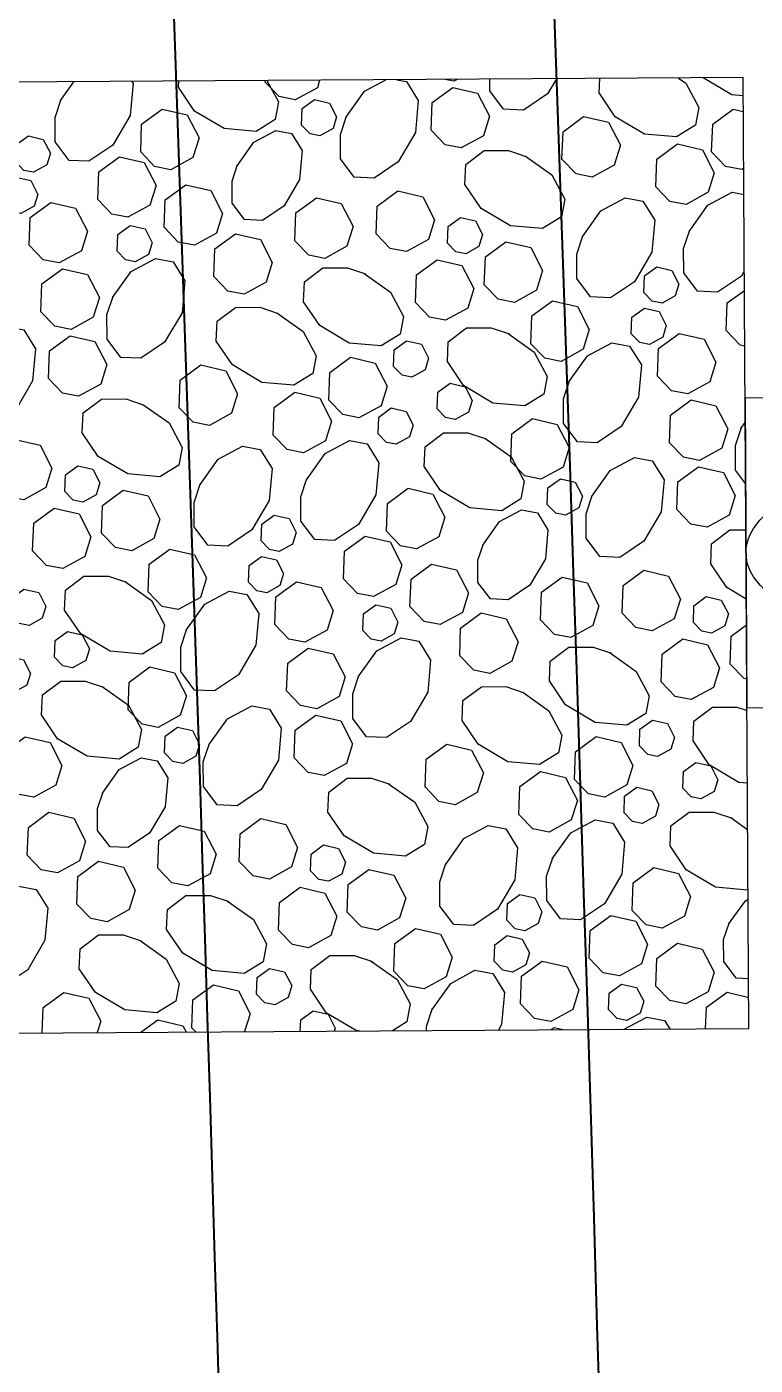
# Model space of a CAD drawing. Header units: feet. Extents: x 10084 to 13321, y 3329 to 8503.
# Drawn here: x 12015.61 to 12023.27, y 5497.25 to 5511.32 of the extents above; entities that cross this region are included whole.
import ezdxf

# ---------------------------------------------------------------- set-up
doc = ezdxf.new("R2010")
doc.units = ezdxf.units.FT
doc.header["$LTSCALE"] = 40
doc.header["$MEASUREMENT"] = 0
for name, color, linetype in [('INLET', 4, 'Continuous'), ('Level 1', 7, 'Continuous'), ('STORM', 2, 'Continuous')]:
    doc.layers.add(name, color=color, linetype=linetype)

msp = doc.modelspace()

# ---------------------------------------------------------------- linework, layer by layer
at = {"layer": 'INLET', "color": 5, "flags": 128}
msp.add_lwpolyline([(12028.506, 5507.452), (12023.167, 5507.419), (12023.187, 5504.161), (12028.526, 5504.194)], close=True, dxfattribs=at)
at = {"layer": 'INLET', "color": 5}
msp.add_ellipse((12025.631, 5505.805), major_axis=(-2.454, -0.015), ratio=0.408128, dxfattribs=at)
at = {"layer": 'Level 1', "color": 5, "linetype": 'Continuous', "lineweight": 40}
for points, knots in [([(12034.13, 5477.758), (12031.849, 5580.888), (12016.825, 5713.771), (12013.005, 5746.267), (12007.836, 5791.705), (12004.859, 5816.173), (12003.654, 5830.138), (12003.242, 5835.303)], [0, 0, 0, 0, 0.215507, 0.431014, 0.646521, 0.862028, 1, 1, 1, 1]), ([(12038.13, 5477.761), (12035.844, 5581.157), (12020.799, 5714.229), (12016.978, 5746.726), (12011.83, 5791.981), (12009.587, 5810.426), (12008.708, 5819.107)], [0, 0, 0, 0, 0.250791, 0.501581, 0.752372, 1, 1, 1, 1]), ([(12026.131, 5477.667), (12023.859, 5580.349), (12008.878, 5712.854), (12005.058, 5745.348), (11999.929, 5790.438), (11997.676, 5808.967), (11996.791, 5817.669)], [0, 0, 0, 0, 0.251379, 0.502758, 0.754137, 1, 1, 1, 1]), ([(12022.13, 5477.751), (12019.864, 5580.079), (12004.904, 5712.396), (12001.084, 5744.888), (11995.953, 5789.998), (11993.691, 5808.602), (11992.804, 5817.335)], [0, 0, 0, 0, 0.251263, 0.502527, 0.75379, 1, 1, 1, 1])]:
    msp.add_open_spline(points, degree=3, knots=knots, dxfattribs=at)
at = {"layer": 'Level 1', "color": 5, "linetype": 'Continuous', "lineweight": 70}
msp.add_open_spline([(12030.13, 5477.756), (12027.854, 5580.618), (12012.852, 5713.312), (12009.031, 5745.807), (12003.901, 5790.905), (12001.652, 5809.41), (12000.771, 5818.074)], degree=3, knots=[0, 0, 0, 0, 0.251379, 0.502758, 0.754137, 1, 1, 1, 1], dxfattribs=at)
at = {"layer": 'Level 1', "color": 5, "linetype": 'Continuous', "lineweight": 40}
msp.add_open_spline([(12018.131, 5477.663), (12016.459, 5553.184), (12011.94, 5608.981), (12007.931, 5648.477)], degree=3, dxfattribs=at)
at = {"layer": 'STORM', "color": 5, "flags": 128}
msp.add_lwpolyline([(12003.146, 5510.664), (12003.209, 5500.664), (12023.208, 5500.79), (12023.146, 5510.79)], close=True, dxfattribs=at)
for points in [[(12016.713, 5510.749), (12016.727, 5510.727), (12016.697, 5510.39), (12016.514, 5510.08), (12016.262, 5509.91), (12016.053, 5509.919), (12015.908, 5510.113), (12015.907, 5510.37), (12015.971, 5510.563)], [(12015.965, 5510.549), (12016.104, 5510.746)], [(12018.136, 5510.758), (12018.256, 5510.533), (12018.221, 5510.347), (12018.022, 5510.223), (12017.685, 5510.253), (12017.375, 5510.436), (12017.205, 5510.687), (12017.208, 5510.753)], [(12018.69, 5510.762), (12018.666, 5510.683), (12018.433, 5510.555), (12018.263, 5510.589), (12018.116, 5510.741)], [(12018.116, 5510.741), (12018.116, 5510.758)], [(12019.501, 5510.767), (12019.604, 5510.748), (12019.728, 5510.549), (12019.698, 5510.212), (12019.516, 5509.902), (12019.264, 5509.732), (12019.054, 5509.741), (12018.909, 5509.935), (12018.908, 5510.192), (12018.972, 5510.384)], [(12018.966, 5510.371), (12019.162, 5510.646), (12019.387, 5510.766)], [(12019.864, 5510.235), (12019.874, 5510.527), (12020.091, 5510.686), (12020.353, 5510.625), (12020.478, 5510.383), (12020.414, 5510.177), (12020.181, 5510.049), (12020.011, 5510.083), (12019.864, 5510.235)], [(12020.136, 5510.771), (12020.102, 5510.752), (12020.012, 5510.77)], [(12021.181, 5510.778), (12021.087, 5510.618), (12020.835, 5510.448), (12020.626, 5510.457), (12020.481, 5510.651), (12020.48, 5510.773)], [(12022.468, 5510.785), (12022.545, 5510.731), (12022.681, 5510.475), (12022.646, 5510.289), (12022.447, 5510.165), (12022.11, 5510.195), (12021.8, 5510.378), (12021.63, 5510.629), (12021.637, 5510.78)], [(12023.147, 5510.599), (12023.029, 5510.609), (12022.727, 5510.787)], [(12018.501, 5510.288), (12018.507, 5510.463), (12018.637, 5510.559), (12018.794, 5510.522), (12018.869, 5510.377), (12018.831, 5510.254), (12018.691, 5510.177), (12018.589, 5510.197), (12018.501, 5510.288)], [(12016.807, 5510.007), (12016.817, 5510.299), (12017.034, 5510.458), (12017.296, 5510.397), (12017.421, 5510.155), (12017.357, 5509.949), (12017.124, 5509.821), (12016.954, 5509.855), (12016.807, 5510.007)], [(12022.815, 5510.008), (12022.826, 5510.3), (12023.042, 5510.459), (12023.148, 5510.434)], [(12021.24, 5509.928), (12021.252, 5510.22), (12021.468, 5510.379), (12021.73, 5510.319), (12021.855, 5510.077), (12021.791, 5509.87), (12021.558, 5509.743), (12021.388, 5509.776), (12021.241, 5509.929)], [(12015.489, 5509.906), (12015.495, 5510.081), (12015.625, 5510.176), (12015.782, 5510.14), (12015.857, 5509.995), (12015.819, 5509.871), (12015.679, 5509.794), (12015.577, 5509.814), (12015.489, 5509.906)], [(12017.821, 5509.862), (12017.998, 5510.11), (12018.228, 5510.233), (12018.395, 5510.202), (12018.507, 5510.023), (12018.48, 5509.719), (12018.316, 5509.44), (12018.089, 5509.287), (12017.901, 5509.296), (12017.77, 5509.47), (12017.769, 5509.701), (12017.827, 5509.874)], [(12020.858, 5509.964), (12021.133, 5509.768), (12021.27, 5509.512), (12021.235, 5509.325), (12021.036, 5509.202), (12020.699, 5509.232), (12020.389, 5509.414), (12020.219, 5509.666), (12020.228, 5509.875), (12020.422, 5510.021), (12020.679, 5510.022), (12020.872, 5509.957)], [(12022.229, 5509.64), (12022.24, 5509.932), (12022.457, 5510.091), (12022.719, 5510.03), (12022.843, 5509.788), (12022.779, 5509.583), (12022.547, 5509.454), (12022.376, 5509.488), (12022.229, 5509.64)], [(12023.152, 5509.833), (12023.132, 5509.822), (12022.962, 5509.856), (12022.815, 5510.008)], [(12016.355, 5509.506), (12016.366, 5509.798), (12016.583, 5509.956), (12016.845, 5509.896), (12016.969, 5509.654), (12016.905, 5509.448), (12016.672, 5509.32), (12016.502, 5509.353), (12016.355, 5509.506)], [(12015.356, 5509.472), (12015.363, 5509.648), (12015.493, 5509.743), (12015.65, 5509.707), (12015.725, 5509.561), (12015.687, 5509.438), (12015.547, 5509.361), (12015.445, 5509.381), (12015.356, 5509.473)], [(12017.055, 5509.212), (12017.066, 5509.504), (12017.283, 5509.663), (12017.545, 5509.602), (12017.669, 5509.36), (12017.606, 5509.154), (12017.373, 5509.026), (12017.203, 5509.059), (12017.056, 5509.212)], [(12019.286, 5509.146), (12019.297, 5509.438), (12019.513, 5509.597), (12019.775, 5509.536), (12019.9, 5509.294), (12019.836, 5509.088), (12019.603, 5508.96), (12019.433, 5508.993), (12019.286, 5509.146)], [(12022.578, 5509.171), (12022.774, 5509.447), (12023.03, 5509.583), (12023.154, 5509.56)], [(12015.633, 5509.026), (12015.644, 5509.318), (12015.861, 5509.477), (12016.122, 5509.416), (12016.247, 5509.173), (12016.183, 5508.968), (12015.95, 5508.84), (12015.78, 5508.873), (12015.633, 5509.026)], [(12018.428, 5509.074), (12018.439, 5509.366), (12018.656, 5509.525), (12018.917, 5509.464), (12019.042, 5509.222), (12018.978, 5509.016), (12018.746, 5508.888), (12018.575, 5508.922), (12018.428, 5509.074)], [(12021.454, 5509.112), (12021.65, 5509.388), (12021.906, 5509.524), (12022.092, 5509.489), (12022.216, 5509.29), (12022.186, 5508.953), (12022.004, 5508.643), (12021.752, 5508.473), (12021.542, 5508.482), (12021.397, 5508.676), (12021.396, 5508.933), (12021.46, 5509.126)], [(12020.037, 5509.049), (12020.043, 5509.224), (12020.173, 5509.319), (12020.33, 5509.283), (12020.405, 5509.138), (12020.367, 5509.014), (12020.227, 5508.937), (12020.125, 5508.957), (12020.037, 5509.049)], [(12016.559, 5508.964), (12016.566, 5509.139), (12016.696, 5509.235), (12016.853, 5509.198), (12016.928, 5509.053), (12016.89, 5508.93), (12016.75, 5508.852), (12016.648, 5508.873), (12016.56, 5508.964)], [(12017.577, 5508.697), (12017.588, 5508.989), (12017.805, 5509.148), (12018.067, 5509.087), (12018.192, 5508.845), (12018.128, 5508.639), (12017.895, 5508.511), (12017.725, 5508.545), (12017.577, 5508.697)], [(12023.159, 5508.755), (12023.128, 5508.702), (12022.876, 5508.533), (12022.667, 5508.542), (12022.522, 5508.736), (12022.52, 5508.992), (12022.585, 5509.185)], [(12020.423, 5508.611), (12020.434, 5508.903), (12020.65, 5509.061), (12020.912, 5509.001), (12021.037, 5508.759), (12020.973, 5508.553), (12020.74, 5508.425), (12020.57, 5508.458), (12020.423, 5508.611)], [(12016.51, 5508.475), (12016.706, 5508.751), (12016.962, 5508.887), (12017.148, 5508.852), (12017.272, 5508.653), (12017.242, 5508.317), (12017.059, 5508.006), (12016.808, 5507.837), (12016.598, 5507.846), (12016.453, 5508.04), (12016.452, 5508.297), (12016.516, 5508.489)], [(12019.698, 5508.423), (12019.709, 5508.715), (12019.926, 5508.874), (12020.187, 5508.814), (12020.312, 5508.571), (12020.248, 5508.365), (12020.015, 5508.238), (12019.845, 5508.271), (12019.698, 5508.424)], [(12015.757, 5508.327), (12015.768, 5508.619), (12015.985, 5508.778), (12016.247, 5508.717), (12016.372, 5508.475), (12016.308, 5508.269), (12016.075, 5508.141), (12015.904, 5508.175), (12015.757, 5508.327)], [(12019.16, 5508.73), (12019.436, 5508.534), (12019.572, 5508.278), (12019.538, 5508.092), (12019.338, 5507.968), (12019.002, 5507.998), (12018.691, 5508.181), (12018.522, 5508.432), (12018.531, 5508.642), (12018.725, 5508.787), (12018.982, 5508.788), (12019.174, 5508.724)], [(12022.102, 5508.528), (12022.109, 5508.704), (12022.239, 5508.799), (12022.396, 5508.762), (12022.471, 5508.617), (12022.433, 5508.494), (12022.293, 5508.417), (12022.191, 5508.437), (12022.102, 5508.529)], [(12020.913, 5507.991), (12020.924, 5508.283), (12021.141, 5508.442), (12021.403, 5508.381), (12021.528, 5508.139), (12021.464, 5507.934), (12021.231, 5507.805), (12021.06, 5507.839), (12020.914, 5507.991)], [(12022.969, 5508.128), (12022.98, 5508.42), (12023.16, 5508.552)], [(12018.241, 5508.316), (12018.517, 5508.12), (12018.653, 5507.864), (12018.618, 5507.678), (12018.419, 5507.554), (12018.083, 5507.584), (12017.772, 5507.767), (12017.603, 5508.018), (12017.612, 5508.228), (12017.806, 5508.373), (12018.062, 5508.374), (12018.255, 5508.31)], [(12021.97, 5508.095), (12021.977, 5508.27), (12022.107, 5508.366), (12022.264, 5508.329), (12022.338, 5508.184), (12022.3, 5508.06), (12022.16, 5507.983), (12022.058, 5508.004), (12021.97, 5508.095)], [(12014.938, 5507.76), (12015.134, 5508.035), (12015.39, 5508.171), (12015.576, 5508.137), (12015.7, 5507.937), (12015.67, 5507.6), (12015.488, 5507.29), (12015.236, 5507.121), (12015.027, 5507.13), (12014.882, 5507.324), (12014.88, 5507.581), (12014.945, 5507.773)], [(12020.673, 5508.099), (12020.949, 5507.903), (12021.085, 5507.647), (12021.05, 5507.461), (12020.851, 5507.337), (12020.514, 5507.367), (12020.204, 5507.55), (12020.034, 5507.802), (12020.044, 5508.011), (12020.237, 5508.156), (12020.494, 5508.157), (12020.687, 5508.093)], [(12015.836, 5507.624), (12015.847, 5507.916), (12016.064, 5508.075), (12016.326, 5508.014), (12016.45, 5507.772), (12016.386, 5507.566), (12016.154, 5507.438), (12015.983, 5507.472), (12015.836, 5507.624)], [(12019.469, 5507.751), (12019.475, 5507.926), (12019.605, 5508.021), (12019.763, 5507.985), (12019.837, 5507.84), (12019.799, 5507.716), (12019.659, 5507.639), (12019.557, 5507.659), (12019.469, 5507.751)], [(12021.314, 5507.589), (12021.51, 5507.864), (12021.766, 5508.001), (12021.952, 5507.966), (12022.076, 5507.767), (12022.047, 5507.43), (12021.864, 5507.12), (12021.612, 5506.95), (12021.403, 5506.959), (12021.258, 5507.153), (12021.256, 5507.41), (12021.321, 5507.602)], [(12022.246, 5507.648), (12022.257, 5507.94), (12022.474, 5508.099), (12022.736, 5508.038), (12022.861, 5507.796), (12022.797, 5507.59), (12022.564, 5507.462), (12022.394, 5507.496), (12022.247, 5507.648)], [(12023.163, 5507.966), (12023.116, 5507.976), (12022.969, 5508.128)], [(12017.213, 5507.317), (12017.224, 5507.609), (12017.441, 5507.768), (12017.702, 5507.707), (12017.827, 5507.465), (12017.763, 5507.259), (12017.53, 5507.131), (12017.36, 5507.165), (12017.213, 5507.317)], [(12018.787, 5507.397), (12018.798, 5507.689), (12019.015, 5507.848), (12019.276, 5507.787), (12019.401, 5507.545), (12019.337, 5507.339), (12019.104, 5507.211), (12018.934, 5507.245), (12018.787, 5507.397)], [(12019.926, 5507.306), (12019.933, 5507.481), (12020.063, 5507.576), (12020.22, 5507.539), (12020.295, 5507.394), (12020.257, 5507.271), (12020.117, 5507.194), (12020.015, 5507.214), (12019.927, 5507.305)], [(12018.201, 5507.029), (12018.212, 5507.321), (12018.429, 5507.48), (12018.691, 5507.419), (12018.816, 5507.177), (12018.752, 5506.971), (12018.519, 5506.843), (12018.348, 5506.877), (12018.202, 5507.029)], [(12016.83, 5507.352), (12017.106, 5507.157), (12017.242, 5506.901), (12017.207, 5506.714), (12017.008, 5506.591), (12016.671, 5506.621), (12016.361, 5506.803), (12016.192, 5507.055), (12016.201, 5507.264), (12016.395, 5507.409), (12016.651, 5507.411), (12016.844, 5507.346)], [(12019.307, 5507.044), (12019.313, 5507.22), (12019.443, 5507.315), (12019.6, 5507.279), (12019.675, 5507.133), (12019.637, 5507.01), (12019.497, 5506.933), (12019.395, 5506.953), (12019.307, 5507.044)], [(12022.371, 5506.949), (12022.382, 5507.241), (12022.599, 5507.4), (12022.861, 5507.339), (12022.985, 5507.097), (12022.921, 5506.891), (12022.688, 5506.763), (12022.518, 5506.797), (12022.371, 5506.949)], [(12020.702, 5506.752), (12020.713, 5507.044), (12020.93, 5507.203), (12021.191, 5507.142), (12021.316, 5506.9), (12021.252, 5506.694), (12021.019, 5506.566), (12020.849, 5506.6), (12020.702, 5506.752)], [(12023.124, 5507.098), (12023.168, 5507.161)], [(12020.43, 5506.996), (12020.705, 5506.8), (12020.842, 5506.544), (12020.807, 5506.358), (12020.608, 5506.234), (12020.271, 5506.264), (12019.961, 5506.447), (12019.791, 5506.699), (12019.8, 5506.908), (12019.994, 5507.053), (12020.251, 5507.054), (12020.443, 5506.99)], [(12023.173, 5506.521), (12023.067, 5506.662), (12023.066, 5506.919), (12023.13, 5507.111)], [(12015.258, 5506.534), (12015.269, 5506.827), (12015.486, 5506.985), (12015.748, 5506.925), (12015.872, 5506.682), (12015.808, 5506.477), (12015.576, 5506.348), (12015.405, 5506.382), (12015.258, 5506.535)], [(12017.427, 5506.501), (12017.623, 5506.776), (12017.879, 5506.913), (12018.065, 5506.878), (12018.189, 5506.679), (12018.159, 5506.342), (12017.976, 5506.032), (12017.724, 5505.862), (12017.515, 5505.871), (12017.37, 5506.065), (12017.369, 5506.322), (12017.433, 5506.515)], [(12018.551, 5506.56), (12018.747, 5506.836), (12019.003, 5506.972), (12019.189, 5506.937), (12019.313, 5506.738), (12019.283, 5506.401), (12019.1, 5506.091), (12018.848, 5505.922), (12018.639, 5505.931), (12018.494, 5506.125), (12018.493, 5506.381), (12018.557, 5506.574)], [(12021.552, 5506.382), (12021.748, 5506.657), (12022.004, 5506.794), (12022.19, 5506.759), (12022.314, 5506.56), (12022.284, 5506.223), (12022.102, 5505.913), (12021.85, 5505.743), (12021.64, 5505.752), (12021.495, 5505.946), (12021.494, 5506.203), (12021.558, 5506.396)], [(12016.009, 5506.438), (12016.016, 5506.613), (12016.146, 5506.708), (12016.303, 5506.672), (12016.378, 5506.526), (12016.339, 5506.403), (12016.2, 5506.326), (12016.097, 5506.346), (12016.009, 5506.438)], [(12022.45, 5506.247), (12022.461, 5506.539), (12022.677, 5506.697), (12022.939, 5506.637), (12023.064, 5506.395), (12023, 5506.189), (12022.767, 5506.061), (12022.597, 5506.094), (12022.45, 5506.247)], [(12016.395, 5505.999), (12016.406, 5506.291), (12016.623, 5506.45), (12016.885, 5506.39), (12017.01, 5506.147), (12016.946, 5505.941), (12016.713, 5505.814), (12016.542, 5505.847), (12016.395, 5505.999)], [(12019.393, 5506.018), (12019.404, 5506.311), (12019.62, 5506.47), (12019.882, 5506.408), (12020.007, 5506.167), (12019.943, 5505.961), (12019.71, 5505.833), (12019.54, 5505.866), (12019.393, 5506.019)], [(12021.086, 5506.3), (12021.093, 5506.475), (12021.223, 5506.57), (12021.38, 5506.533), (12021.455, 5506.388), (12021.417, 5506.265), (12021.277, 5506.188), (12021.175, 5506.208), (12021.086, 5506.3)], [(12015.67, 5505.812), (12015.681, 5506.104), (12015.898, 5506.263), (12016.16, 5506.202), (12016.284, 5505.96), (12016.22, 5505.754), (12015.988, 5505.626), (12015.817, 5505.66), (12015.67, 5505.812)], [(12018.075, 5505.917), (12018.081, 5506.092), (12018.211, 5506.188), (12018.368, 5506.151), (12018.443, 5506.006), (12018.405, 5505.882), (12018.265, 5505.806), (12018.163, 5505.826), (12018.075, 5505.917)], [(12020.407, 5505.873), (12020.584, 5506.122), (12020.814, 5506.244), (12020.981, 5506.213), (12021.093, 5506.034), (12021.066, 5505.73), (12020.902, 5505.451), (12020.675, 5505.299), (12020.487, 5505.307), (12020.356, 5505.481), (12020.355, 5505.713), (12020.413, 5505.886)], [(12023.18, 5505.305), (12022.975, 5505.426), (12022.805, 5505.677), (12022.814, 5505.887), (12023.008, 5506.032), (12023.176, 5506.033)], [(12018.941, 5505.517), (12018.952, 5505.809), (12019.169, 5505.968), (12019.431, 5505.907), (12019.556, 5505.665), (12019.491, 5505.459), (12019.258, 5505.331), (12019.088, 5505.365), (12018.941, 5505.517)], [(12016.886, 5505.38), (12016.897, 5505.672), (12017.114, 5505.831), (12017.375, 5505.77), (12017.5, 5505.528), (12017.436, 5505.322), (12017.203, 5505.194), (12017.033, 5505.228), (12016.886, 5505.38)], [(12017.942, 5505.484), (12017.949, 5505.659), (12018.079, 5505.754), (12018.236, 5505.718), (12018.311, 5505.573), (12018.272, 5505.449), (12018.133, 5505.372), (12018.031, 5505.392), (12017.942, 5505.484)], [(12019.641, 5505.223), (12019.652, 5505.515), (12019.869, 5505.674), (12020.131, 5505.613), (12020.256, 5505.371), (12020.192, 5505.165), (12019.959, 5505.037), (12019.789, 5505.071), (12019.642, 5505.223)], [(12021.872, 5505.157), (12021.883, 5505.449), (12022.1, 5505.608), (12022.361, 5505.547), (12022.486, 5505.305), (12022.422, 5505.099), (12022.189, 5504.971), (12022.019, 5505.005), (12021.872, 5505.157)], [(12016.646, 5505.488), (12016.921, 5505.292), (12017.058, 5505.036), (12017.023, 5504.85), (12016.824, 5504.726), (12016.487, 5504.756), (12016.177, 5504.939), (12016.007, 5505.19), (12016.016, 5505.4), (12016.21, 5505.545), (12016.467, 5505.546), (12016.659, 5505.482)], [(12018.219, 5505.037), (12018.23, 5505.329), (12018.447, 5505.488), (12018.708, 5505.427), (12018.833, 5505.185), (12018.769, 5504.979), (12018.536, 5504.851), (12018.366, 5504.884), (12018.219, 5505.037)], [(12021.014, 5505.085), (12021.025, 5505.377), (12021.242, 5505.536), (12021.504, 5505.475), (12021.628, 5505.233), (12021.564, 5505.027), (12021.332, 5504.9), (12021.161, 5504.933), (12021.014, 5505.086)], [(12015.441, 5505.14), (12015.448, 5505.315), (12015.578, 5505.41), (12015.735, 5505.374), (12015.81, 5505.228), (12015.772, 5505.105), (12015.632, 5505.028), (12015.529, 5505.048), (12015.441, 5505.14)], [(12017.287, 5504.978), (12017.483, 5505.253), (12017.739, 5505.389), (12017.925, 5505.355), (12018.049, 5505.155), (12018.019, 5504.819), (12017.836, 5504.508), (12017.585, 5504.339), (12017.375, 5504.348), (12017.23, 5504.542), (12017.229, 5504.799), (12017.293, 5504.991)], [(12022.623, 5505.06), (12022.629, 5505.235), (12022.759, 5505.331), (12022.916, 5505.294), (12022.991, 5505.149), (12022.953, 5505.025), (12022.813, 5504.948), (12022.711, 5504.969), (12022.623, 5505.06)], [(12019.146, 5504.975), (12019.152, 5505.151), (12019.282, 5505.246), (12019.439, 5505.209), (12019.514, 5505.064), (12019.476, 5504.941), (12019.336, 5504.864), (12019.234, 5504.884), (12019.146, 5504.975)], [(12020.164, 5504.708), (12020.174, 5505.001), (12020.391, 5505.159), (12020.653, 5505.098), (12020.778, 5504.856), (12020.714, 5504.651), (12020.481, 5504.523), (12020.311, 5504.556), (12020.164, 5504.708)], [(12015.899, 5504.694), (12015.906, 5504.87), (12016.036, 5504.965), (12016.193, 5504.928), (12016.267, 5504.783), (12016.229, 5504.66), (12016.089, 5504.583), (12015.987, 5504.603), (12015.899, 5504.694)], [(12019.096, 5504.487), (12019.292, 5504.762), (12019.548, 5504.899), (12019.734, 5504.864), (12019.858, 5504.664), (12019.828, 5504.328), (12019.645, 5504.018), (12019.394, 5503.848), (12019.184, 5503.857), (12019.039, 5504.051), (12019.038, 5504.308), (12019.102, 5504.5)], [(12023.009, 5504.622), (12023.02, 5504.914), (12023.182, 5505.033)], [(12018.343, 5504.338), (12018.354, 5504.63), (12018.571, 5504.789), (12018.833, 5504.728), (12018.958, 5504.486), (12018.894, 5504.28), (12018.661, 5504.152), (12018.49, 5504.186), (12018.344, 5504.338)], [(12021.746, 5504.741), (12022.022, 5504.545), (12022.158, 5504.289), (12022.123, 5504.103), (12021.924, 5503.98), (12021.588, 5504.009), (12021.277, 5504.192), (12021.108, 5504.444), (12021.117, 5504.653), (12021.311, 5504.798), (12021.568, 5504.799), (12021.76, 5504.735)], [(12022.284, 5504.435), (12022.295, 5504.727), (12022.512, 5504.886), (12022.773, 5504.825), (12022.898, 5504.583), (12022.834, 5504.377), (12022.601, 5504.249), (12022.431, 5504.282), (12022.284, 5504.435)], [(12015.279, 5504.433), (12015.286, 5504.609), (12015.416, 5504.704), (12015.573, 5504.667), (12015.648, 5504.522), (12015.609, 5504.399), (12015.469, 5504.322), (12015.368, 5504.342), (12015.279, 5504.433)], [(12023.185, 5504.464), (12023.156, 5504.47), (12023.009, 5504.622)], [(12016.674, 5504.141), (12016.685, 5504.433), (12016.902, 5504.592), (12017.164, 5504.531), (12017.288, 5504.289), (12017.224, 5504.083), (12016.992, 5503.955), (12016.821, 5503.989), (12016.674, 5504.141)], [(12016.402, 5504.385), (12016.678, 5504.189), (12016.814, 5503.933), (12016.779, 5503.747), (12016.58, 5503.623), (12016.243, 5503.653), (12015.933, 5503.836), (12015.764, 5504.087), (12015.773, 5504.297), (12015.967, 5504.442), (12016.223, 5504.443), (12016.416, 5504.379)], [(12020.827, 5504.327), (12021.103, 5504.131), (12021.239, 5503.875), (12021.204, 5503.689), (12021.005, 5503.565), (12020.669, 5503.595), (12020.358, 5503.778), (12020.189, 5504.03), (12020.198, 5504.239), (12020.392, 5504.384), (12020.648, 5504.385), (12020.841, 5504.321)], [(12017.524, 5503.771), (12017.72, 5504.046), (12017.976, 5504.182), (12018.163, 5504.148), (12018.286, 5503.949), (12018.256, 5503.612), (12018.074, 5503.302), (12017.822, 5503.132), (12017.613, 5503.141), (12017.468, 5503.335), (12017.466, 5503.592), (12017.531, 5503.785)], [(12018.422, 5503.635), (12018.433, 5503.927), (12018.65, 5504.086), (12018.912, 5504.026), (12019.036, 5503.783), (12018.972, 5503.577), (12018.739, 5503.45), (12018.569, 5503.483), (12018.422, 5503.635)], [(12023.192, 5503.37), (12023.1, 5503.378), (12022.79, 5503.561), (12022.621, 5503.813), (12022.629, 5504.022), (12022.824, 5504.167), (12023.08, 5504.168), (12023.188, 5504.133)], [(12017.059, 5503.688), (12017.066, 5503.864), (12017.195, 5503.959), (12017.353, 5503.922), (12017.427, 5503.777), (12017.389, 5503.654), (12017.249, 5503.577), (12017.147, 5503.597), (12017.059, 5503.688)], [(12022.055, 5503.762), (12022.061, 5503.937), (12022.192, 5504.033), (12022.349, 5503.996), (12022.423, 5503.851), (12022.385, 5503.727), (12022.245, 5503.651), (12022.143, 5503.671), (12022.055, 5503.762)], [(12015.365, 5503.407), (12015.376, 5503.699), (12015.593, 5503.858), (12015.855, 5503.797), (12015.979, 5503.555), (12015.915, 5503.349), (12015.682, 5503.221), (12015.512, 5503.255), (12015.365, 5503.407)], [(12019.799, 5503.328), (12019.81, 5503.62), (12020.027, 5503.779), (12020.289, 5503.718), (12020.413, 5503.477), (12020.349, 5503.271), (12020.117, 5503.142), (12019.946, 5503.176), (12019.799, 5503.329)], [(12021.373, 5503.408), (12021.384, 5503.7), (12021.601, 5503.859), (12021.863, 5503.798), (12021.987, 5503.556), (12021.923, 5503.35), (12021.69, 5503.222), (12021.52, 5503.256), (12021.373, 5503.408)], [(12016.405, 5503.265), (12016.582, 5503.513), (12016.812, 5503.636), (12016.979, 5503.605), (12017.091, 5503.425), (12017.064, 5503.122), (12016.899, 5502.843), (12016.673, 5502.691), (12016.485, 5502.699), (12016.354, 5502.873), (12016.353, 5503.104), (12016.411, 5503.278)], [(12020.787, 5503.04), (12020.798, 5503.333), (12021.015, 5503.491), (12021.277, 5503.43), (12021.402, 5503.188), (12021.337, 5502.983), (12021.105, 5502.855), (12020.934, 5502.888), (12020.788, 5503.041)], [(12022.513, 5503.317), (12022.519, 5503.492), (12022.649, 5503.587), (12022.806, 5503.551), (12022.881, 5503.406), (12022.843, 5503.282), (12022.703, 5503.205), (12022.601, 5503.225), (12022.513, 5503.317)], [(12019.416, 5503.364), (12019.692, 5503.168), (12019.828, 5502.912), (12019.793, 5502.725), (12019.594, 5502.602), (12019.257, 5502.632), (12018.947, 5502.814), (12018.778, 5503.066), (12018.787, 5503.275), (12018.981, 5503.421), (12019.237, 5503.422), (12019.43, 5503.358)], [(12021.893, 5503.056), (12021.899, 5503.231), (12022.029, 5503.326), (12022.186, 5503.29), (12022.261, 5503.145), (12022.223, 5503.021), (12022.083, 5502.944), (12021.981, 5502.965), (12021.893, 5503.056)], [(12023.199, 5502.249), (12023.194, 5502.245), (12022.857, 5502.276), (12022.547, 5502.458), (12022.377, 5502.71), (12022.386, 5502.919), (12022.58, 5503.064), (12022.837, 5503.066), (12023.03, 5503.001)], [(12015.614, 5502.612), (12015.625, 5502.904), (12015.842, 5503.063), (12016.103, 5503.002), (12016.228, 5502.76), (12016.164, 5502.554), (12015.931, 5502.426), (12015.761, 5502.459), (12015.614, 5502.612)], [(12016.987, 5502.474), (12016.997, 5502.766), (12017.214, 5502.925), (12017.476, 5502.864), (12017.601, 5502.622), (12017.537, 5502.416), (12017.304, 5502.288), (12017.134, 5502.322), (12016.987, 5502.474)], [(12017.844, 5502.546), (12017.855, 5502.838), (12018.072, 5502.997), (12018.334, 5502.936), (12018.458, 5502.694), (12018.394, 5502.488), (12018.162, 5502.36), (12017.991, 5502.394), (12017.844, 5502.546)], [(12020.013, 5502.512), (12020.209, 5502.788), (12020.465, 5502.924), (12020.651, 5502.889), (12020.774, 5502.69), (12020.745, 5502.353), (12020.562, 5502.043), (12020.31, 5501.874), (12020.101, 5501.882), (12019.956, 5502.076), (12019.955, 5502.333), (12020.019, 5502.526)], [(12021.137, 5502.572), (12021.333, 5502.847), (12021.589, 5502.983), (12021.775, 5502.948), (12021.899, 5502.749), (12021.869, 5502.413), (12021.686, 5502.102), (12021.434, 5501.933), (12021.225, 5501.942), (12021.08, 5502.136), (12021.079, 5502.393), (12021.143, 5502.585)], [(12023.016, 5503.007), (12023.195, 5502.88)], [(12018.595, 5502.449), (12018.602, 5502.624), (12018.732, 5502.72), (12018.889, 5502.683), (12018.964, 5502.538), (12018.925, 5502.414), (12018.785, 5502.337), (12018.683, 5502.357), (12018.595, 5502.449)], [(12016.136, 5502.097), (12016.147, 5502.389), (12016.364, 5502.548), (12016.625, 5502.487), (12016.75, 5502.245), (12016.686, 5502.039), (12016.453, 5501.911), (12016.283, 5501.945), (12016.136, 5502.097)], [(12018.981, 5502.011), (12018.992, 5502.303), (12019.209, 5502.462), (12019.471, 5502.401), (12019.596, 5502.159), (12019.531, 5501.953), (12019.299, 5501.825), (12019.129, 5501.858), (12018.981, 5502.011)], [(12021.979, 5502.03), (12021.99, 5502.322), (12022.206, 5502.481), (12022.468, 5502.42), (12022.593, 5502.178), (12022.529, 5501.972), (12022.296, 5501.844), (12022.126, 5501.878), (12021.979, 5502.03)], [(12015.068, 5501.875), (12015.264, 5502.151), (12015.52, 5502.287), (12015.706, 5502.252), (12015.83, 5502.053), (12015.8, 5501.717), (12015.618, 5501.406), (12015.366, 5501.237), (12015.157, 5501.246), (12015.012, 5501.44), (12015.01, 5501.697), (12015.075, 5501.889)], [(12018.256, 5501.824), (12018.267, 5502.115), (12018.484, 5502.275), (12018.746, 5502.214), (12018.87, 5501.971), (12018.807, 5501.766), (12018.574, 5501.638), (12018.403, 5501.671), (12018.256, 5501.824)], [(12017.719, 5502.13), (12017.994, 5501.934), (12018.131, 5501.678), (12018.096, 5501.492), (12017.897, 5501.368), (12017.56, 5501.398), (12017.25, 5501.581), (12017.08, 5501.832), (12017.089, 5502.042), (12017.283, 5502.187), (12017.54, 5502.188), (12017.733, 5502.124)], [(12020.661, 5501.928), (12020.667, 5502.104), (12020.797, 5502.199), (12020.954, 5502.162), (12021.029, 5502.017), (12020.991, 5501.894), (12020.851, 5501.817), (12020.749, 5501.837), (12020.661, 5501.928)], [(12022.993, 5501.885), (12023.17, 5502.133), (12023.2, 5502.149)], [(12021.527, 5501.528), (12021.538, 5501.82), (12021.755, 5501.979), (12022.017, 5501.918), (12022.141, 5501.676), (12022.077, 5501.47), (12021.844, 5501.342), (12021.674, 5501.376), (12021.527, 5501.528)], [(12019.472, 5501.391), (12019.483, 5501.683), (12019.7, 5501.842), (12019.961, 5501.781), (12020.086, 5501.539), (12020.022, 5501.333), (12019.789, 5501.205), (12019.619, 5501.239), (12019.472, 5501.391)], [(12023.205, 5501.312), (12023.073, 5501.318), (12022.942, 5501.493), (12022.941, 5501.724), (12022.999, 5501.897)], [(12016.8, 5501.716), (12017.076, 5501.52), (12017.212, 5501.264), (12017.177, 5501.078), (12016.978, 5500.954), (12016.641, 5500.984), (12016.331, 5501.167), (12016.161, 5501.418), (12016.17, 5501.628), (12016.364, 5501.773), (12016.621, 5501.774), (12016.813, 5501.71)], [(12020.528, 5501.495), (12020.535, 5501.67), (12020.665, 5501.766), (12020.822, 5501.729), (12020.897, 5501.584), (12020.859, 5501.46), (12020.719, 5501.383), (12020.617, 5501.404), (12020.529, 5501.495)], [(12022.227, 5501.234), (12022.238, 5501.526), (12022.455, 5501.685), (12022.717, 5501.624), (12022.842, 5501.382), (12022.778, 5501.176), (12022.545, 5501.048), (12022.375, 5501.082), (12022.228, 5501.234)], [(12019.107, 5500.764), (12019.073, 5500.767), (12018.763, 5500.95), (12018.593, 5501.202), (12018.602, 5501.411), (12018.796, 5501.556), (12019.053, 5501.557), (12019.245, 5501.493)], [(12018.027, 5501.151), (12018.034, 5501.326), (12018.164, 5501.421), (12018.321, 5501.385), (12018.396, 5501.24), (12018.358, 5501.116), (12018.218, 5501.039), (12018.115, 5501.06), (12018.027, 5501.151)], [(12019.232, 5501.499), (12019.507, 5501.303), (12019.644, 5501.047), (12019.609, 5500.861), (12019.456, 5500.766)], [(12019.873, 5500.989), (12020.069, 5501.264), (12020.325, 5501.401), (12020.511, 5501.366), (12020.635, 5501.167), (12020.605, 5500.83), (12020.572, 5500.773)], [(12020.805, 5501.048), (12020.816, 5501.34), (12021.033, 5501.499), (12021.294, 5501.438), (12021.419, 5501.196), (12021.355, 5500.99), (12021.122, 5500.862), (12020.952, 5500.896), (12020.805, 5501.048)], [(12017.345, 5500.797), (12017.356, 5501.089), (12017.573, 5501.248), (12017.835, 5501.187), (12017.96, 5500.945), (12017.901, 5500.757)], [(12021.731, 5500.987), (12021.738, 5501.162), (12021.868, 5501.257), (12022.025, 5501.221), (12022.1, 5501.075), (12022.062, 5500.952), (12021.922, 5500.875), (12021.82, 5500.895), (12021.732, 5500.986)], [(12015.772, 5500.743), (12015.782, 5501.009), (12015.999, 5501.168), (12016.261, 5501.107), (12016.386, 5500.865), (12016.349, 5500.747)], [(12022.752, 5500.787), (12022.76, 5501.012), (12022.977, 5501.171), (12023.206, 5501.117)], [(12018.487, 5500.76), (12018.492, 5500.881), (12018.622, 5500.976), (12018.779, 5500.94), (12018.854, 5500.794), (12018.844, 5500.762)], [(12019.815, 5500.769), (12019.815, 5500.81), (12019.879, 5501.002)], [(12016.809, 5500.75), (12016.987, 5500.88), (12017.249, 5500.819), (12017.284, 5500.753)], [(12021.893, 5500.782), (12022.134, 5500.91), (12022.32, 5500.875), (12022.376, 5500.785)], [(12017.388, 5500.754), (12017.346, 5500.797)], [(12021.125, 5500.777), (12021.157, 5500.8), (12021.254, 5500.778)]]:
    msp.add_lwpolyline(points, dxfattribs=at)

doc.saveas('drawing.dxf')
